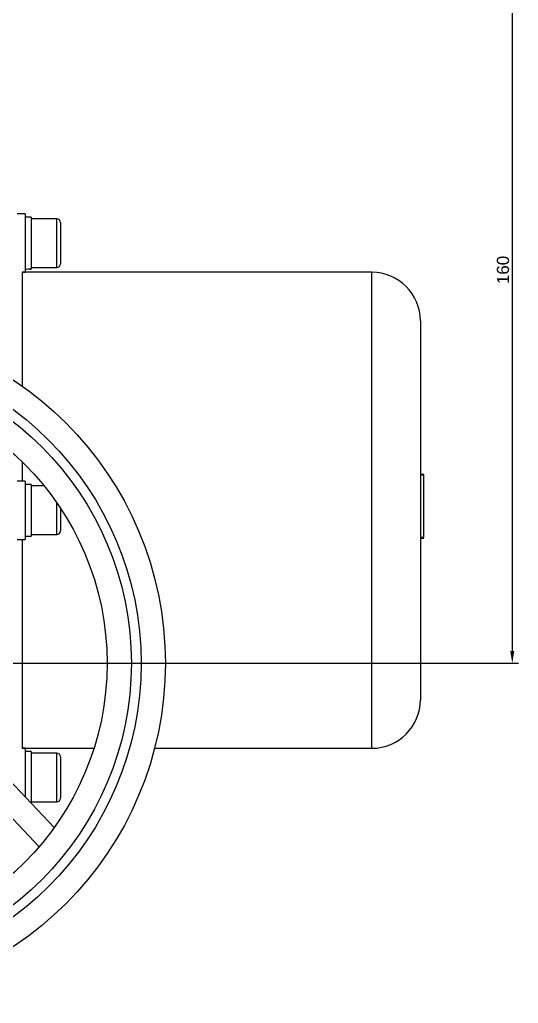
# Model space of a CAD drawing. Header units: millimetres. Extents: x 5231 to 7653, y 7068 to 7959.
# Drawn here: x 5596.4 to 5699.1, y 7500.8 to 7703.3 of the extents above; entities that cross this region are included whole.
import ezdxf

# ---------------------------------------------------------------- set-up
doc = ezdxf.new("R2010")
doc.units = ezdxf.units.MM
doc.layers.add('AM_5', color=3, linetype='Continuous', lineweight=25)
doc.styles.get("Standard").update_dxf_attribs({"font": 'arial.ttf'})
doc.dimstyles.new('ISO-25$0', dxfattribs={"dimtxt": 2.5, "dimasz": 2.5, "dimexe": 1.25, "dimexo": 0.625, "dimtad": 1, "dimtxsty": 'Standard', "dimcen": 2.5, "dimadec": 0, "dimazin": 0, "dimtfac": 1, "dimtmove": 0, "dimatfit": 3, "dimfxl": 0, "dimarcsym": 0})

# ---------------------------------------------------------------- blocks, each defined once
blk = doc.blocks.new('*D40')
at = {"layer": 'AM_5', "color": 0, "linetype": 'ByBlock', "lineweight": -2, "transparency": 16777216}
for p, q in [((5545.63, 7732.74), (5699.11, 7732.74)), ((5697.86, 7730.24), (5697.86, 7573.29)), ((5554.96, 7570.79), (5699.11, 7570.79))]:
    blk.add_line(p, q, dxfattribs=at)
at = {"layer": 'AM_5', "color": 0, "transparency": 16777216}
for points in [[(5697.44, 7730.24), (5698.27, 7730.24), (5697.86, 7732.74)], [(5697.44, 7573.29), (5698.27, 7573.29), (5697.86, 7570.79)]]:
    blk.add_solid(points, dxfattribs=at)
at = {"layer": 'Defpoints', "color": 0, "transparency": 16777216}
for p in [(5545, 7732.74), (5554.33, 7570.79), (5697.86, 7570.79)]:
    blk.add_point(p, dxfattribs=at)
at = {"layer": 'AM_5', "color": 0, "transparency": 16777216, "insert": (5695.96, 7651.76), "char_height": 2.5, "attachment_point": 5, "rotation": 90}
blk.add_mtext('160', dxfattribs=at)

msp = doc.modelspace()

# ---------------------------------------------------------------- linework, layer by layer
at = {"color": 7, "linetype": 'Continuous', "lineweight": 25}
for p, q in [((5597.532, 7663.285), (5595.932, 7663.285)), ((5597.532, 7663.285), (5597.532, 7657.285)), ((5598.832, 7662.625), (5597.532, 7662.625)), ((5598.832, 7662.625), (5598.832, 7651.998)), ((5604.082, 7662.285), (5598.832, 7662.285)), ((5604.082, 7661.906), (5604.082, 7662.285)), ((5604.082, 7652.285), (5604.082, 7661.906)), ((5604.832, 7661.535), (5604.832, 7661.213)), ((5604.832, 7661.213), (5604.832, 7653.035)), ((5597.532, 7657.285), (5597.532, 7651.285)), ((5596.932, 7651.285), (5597.532, 7651.285)), ((5668.932, 7651.285), (5596.932, 7651.285)), ((5596.932, 7651.285), (5596.932, 7627.879)), ((5598.832, 7652.285), (5604.082, 7652.285)), ((5598.832, 7651.945), (5598.832, 7651.998)), ((5668.932, 7553.285), (5668.932, 7651.285)), ((5678.932, 7641.285), (5678.932, 7563.285)), ((5596.932, 7612.303), (5596.932, 7608.285)), ((5597.532, 7608.285), (5595.932, 7608.285)), ((5597.532, 7608.285), (5597.532, 7596.285)), ((5679.632, 7609.647), (5678.932, 7609.647)), ((5679.632, 7609.501), (5678.932, 7609.501)), ((5679.632, 7609.501), (5679.632, 7609.647)), ((5679.632, 7596.652), (5679.632, 7609.501)), ((5598.832, 7607.625), (5597.532, 7607.625)), ((5598.832, 7607.625), (5598.832, 7596.945)), ((5601.507, 7607.285), (5598.832, 7607.285)), ((5604.082, 7600.376), (5604.082, 7603.853)), ((5604.832, 7602.745), (5604.832, 7600.662)), ((5604.082, 7597.285), (5604.082, 7600.376)), ((5604.832, 7600.662), (5604.832, 7598.035)), ((5595.932, 7596.285), (5597.532, 7596.285)), ((5596.932, 7596.285), (5596.932, 7553.285)), ((5597.532, 7596.945), (5598.832, 7596.945)), ((5598.832, 7597.285), (5604.082, 7597.285)), ((5679.632, 7596.652), (5678.932, 7596.652)), ((5679.632, 7596.506), (5678.932, 7596.506)), ((5603.546, 7536.957), (5571.454, 7570.907)), ((5600.421, 7532.984), (5570.236, 7564.916)), ((5597.532, 7553.285), (5596.932, 7553.285)), ((5596.932, 7553.285), (5611.729, 7553.285)), ((5597.532, 7553.285), (5597.532, 7543.319)), ((5624.209, 7553.285), (5668.932, 7553.285)), ((5598.832, 7552.625), (5598.832, 7541.945)), ((5604.082, 7552.285), (5598.832, 7552.285)), ((5604.082, 7542.285), (5604.082, 7552.285)), ((5604.832, 7551.535), (5604.832, 7543.035)), ((5598.831, 7541.945), (5598.832, 7541.945)), ((5598.832, 7542.285), (5604.082, 7542.285))]:
    msp.add_line(p, q, dxfattribs=at)
for radius in [70, 65, 63, 58]:
    msp.add_circle((5556.432, 7570.785), radius, dxfattribs=at)
for centre, radius, start, end in [((5604.082, 7661.535), 0.75, 0, 90), ((5604.082, 7653.035), 0.75, 270, 0), ((5668.932, 7641.285), 10, 0, 90), ((5604.082, 7598.035), 0.75, 270, 0), ((5668.932, 7563.285), 10, 270, 0), ((5604.082, 7551.535), 0.75, 0, 90), ((5604.082, 7543.035), 0.75, 270, 0)]:
    msp.add_arc(centre, radius, start, end, dxfattribs=at)
for centre, start_param, end_param in [((5597.532, 7657.285), 4.712389, 4.8534094), ((5598.832, 7657.285), 4.6420543, 4.712389), ((5597.532, 7547.285), 1.5004616, 1.5707963), ((5598.832, 7547.285), 1.5707963, 1.7118167)]:
    msp.add_ellipse(centre, major_axis=(9.249, 0), ratio=0.5773503, start_param=start_param, end_param=end_param, dxfattribs=at)

# ---------------------------------------------------------------- dimensions: what is measured, and where the dimension line sits
at = {"layer": 'AM_5'}
dim = msp.add_linear_dim(base=(5697.858, 7570.785), p1=(5545.002, 7732.738), p2=(5554.332, 7570.785), angle=90, text='160', dimstyle='ISO-25$0', override={"dimpost": '', "dimfxl": 1.25, "dimarcsym": 1}, dxfattribs=at)
dim.commit()
dim.dimension.update_dxf_attribs({"geometry": '*D40', "text_midpoint": (5695.957, 7651.761)})

doc.saveas('drawing.dxf')
